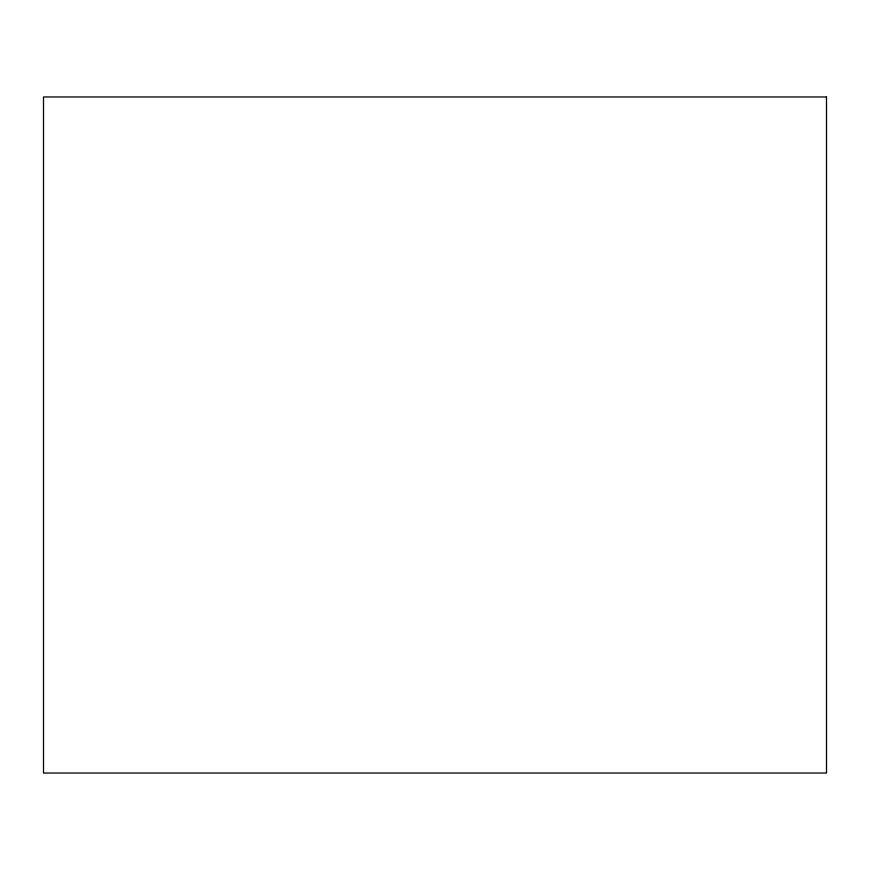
<?xml version="1.0" encoding="UTF-8"?>
<svg xmlns="http://www.w3.org/2000/svg" width="870" height="870" viewBox="0 0 870 870"><rect width="100%" height="100%" fill="white"/><g stroke="black" fill="none" stroke-linecap="round" stroke-linejoin="round"><path stroke-width="1.3" d="M826.5 96.961L43.5 96.961L43.5 773.038L826.5 773.038L826.5 96.961"/></g></svg>
